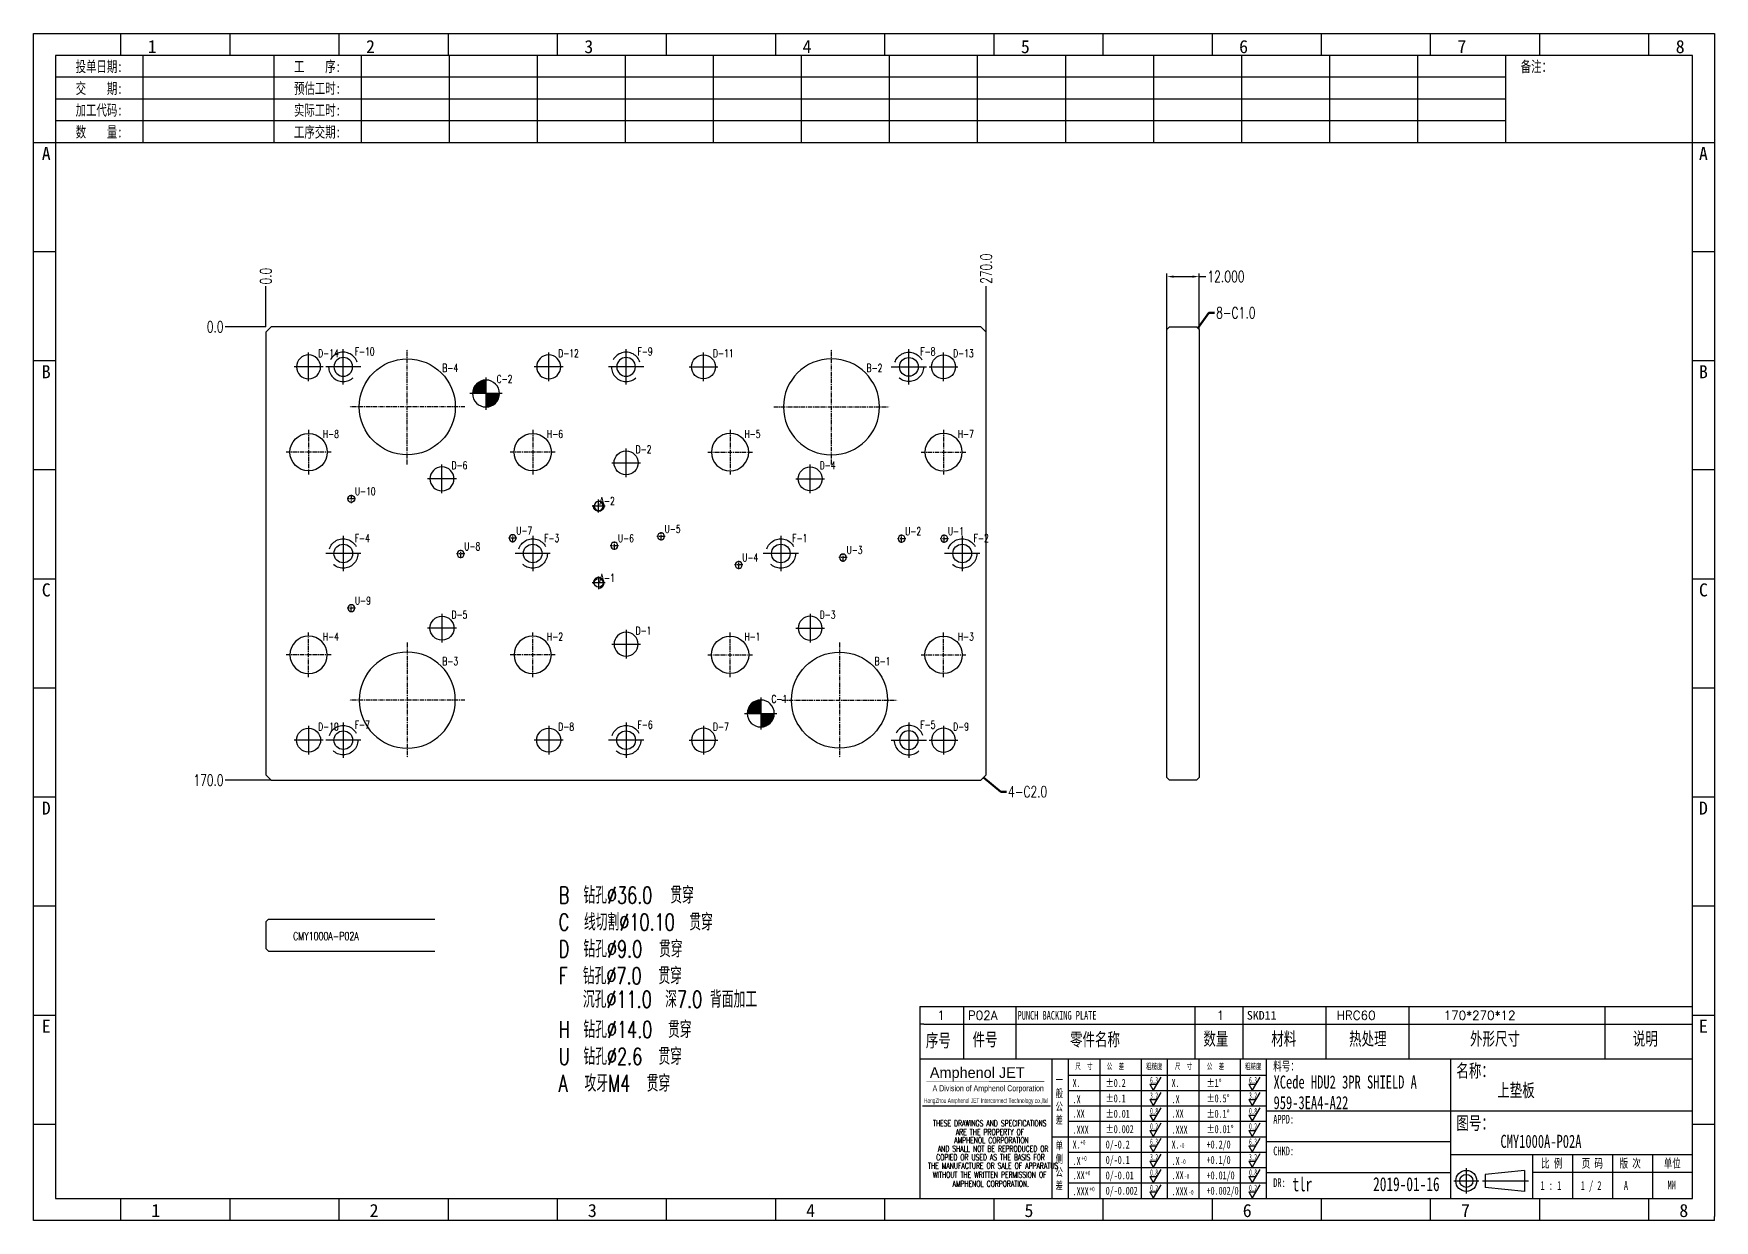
# Model space of a CAD drawing. Header units: millimetres. Extents: x -2852 to 5627, y -2271 to 1849.
# Drawn here: x 2876 to 3506, y 1404 to 1849 of the extents above; entities that cross this region are included whole.
import ezdxf
from ezdxf.enums import TextEntityAlignment as Align

# ---------------------------------------------------------------- set-up
doc = ezdxf.new("R2010")
doc.units = ezdxf.units.MM
doc.header["$PDSIZE"] = 3
doc.linetypes.add('CENTER', pattern=[50.8, 31.75, -6.35, 6.35, -6.35])
doc.linetypes.add('DASHED', pattern=[19.05, 12.7, -6.35])
for name, color, linetype in [('1', 7, 'Continuous'), ('41', 1, 'Continuous'), ('P02', 51, 'Continuous')]:
    doc.layers.add(name, color=color, linetype=linetype)
doc.styles.add('CH', font='仿宋_GB2312_0.ttf')
doc.styles.add('jet01', font='simplex.shx', dxfattribs={"width": 0.7, "bigfont": 'hztxt.shx'})
doc.styles.add('jet02', font='simplex.shx', dxfattribs={"width": 0.7})
doc.styles.add('SIMPLEX', font='SIMPLEX')
doc.styles.get("Standard").update_dxf_attribs({"font": '仿宋_GB2312_0.ttf', "width": 0.7})
doc.styles.add('TEXTSTYLE_1', font='TRIUMB.TTF')
doc.styles.add('TEXTSTYLE_2', font='TRIUM.TTF')
doc.styles.add('tk', font='', dxfattribs={"width": 0.7})
doc.styles.add('tk 2', font='仿宋_GB2312_0.ttf', dxfattribs={"width": 0.65})
doc.styles.add('tk 4', font='simplex.shx', dxfattribs={"width": 0.65, "bigfont": 'bigfont.shx'})
doc.styles.get('tk').set_extended_font_data('NSimSun')
doc.dimstyles.new('jet02', dxfattribs={"dimtxt": 3.5, "dimasz": 2.1, "dimexe": 1, "dimexo": 0, "dimgap": 0.5, "dimtad": 0, "dimtoh": 1, "dimdec": 3, "dimzin": 9, "dimdsep": 46, "dimtxsty": 'jet02', "dimcen": 0, "dimclrt": 256, "dimazin": 2, "dimtfac": 1, "dimtdec": 3, "dimtofl": 0, "dimtmove": 0, "dimatfit": 1, "dimfxl": 0, "dimarcsym": 0})

# ---------------------------------------------------------------- blocks, each defined once
blk = doc.blocks.new('A3-N')
at = {"layer": '1', "color": 1}
for p, q in [((0, 0), (0, 296.73)), ((0, 296.73), (420, 296.73)), ((21.82, 291.27), (21.82, 296.73)), ((49.09, 291.27), (49.09, 296.73)), ((76.36, 291.27), (76.36, 296.73)), ((103.64, 291.27), (103.64, 296.73)), ((103.64, 291.27), (103.64, 296.73)), ((103.64, 291.27), (103.64, 296.73)), ((130.91, 291.27), (130.91, 296.73)), ((158.18, 291.27), (158.18, 296.73)), ((185.45, 291.27), (185.45, 296.73)), ((212.73, 291.27), (212.73, 296.73)), ((240, 291.27), (240, 296.73)), ((267.27, 291.27), (267.27, 296.73)), ((294.55, 291.27), (294.55, 296.73)), ((321.82, 291.27), (321.82, 296.73)), ((349.09, 291.27), (349.09, 296.73)), ((376.36, 291.27), (376.36, 296.73)), ((403.64, 291.27), (403.64, 296.73)), ((420, 296.73), (420, 1)), ((5.45, 269.45), (0, 269.45)), ((420, 269.45), (414.55, 269.45)), ((5.45, 242.18), (0, 242.18)), ((420, 242.18), (414.55, 242.18)), ((5.45, 214.91), (0, 214.91)), ((420, 214.91), (414.55, 214.91)), ((5.45, 187.64), (0, 187.64)), ((420, 187.64), (414.55, 187.64)), ((5.45, 160.36), (0, 160.36)), ((420, 160.36), (414.55, 160.36)), ((5.45, 133.09), (0, 133.09)), ((420, 133.09), (414.55, 133.09)), ((5.45, 105.82), (0, 105.82)), ((420, 105.82), (414.55, 105.82)), ((5.45, 78.55), (0, 78.55)), ((420, 78.55), (414.55, 78.55)), ((5.45, 51.27), (0, 51.27)), ((420, 51.27), (414.55, 51.27)), ((222.45, 49.09), (221.45, 49.09)), ((221.45, 49.09), (221.45, 40.36)), ((222.45, 49.09), (414.55, 49.09)), ((232.36, 49.09), (232.36, 40.36)), ((245.45, 49.09), (245.45, 40.36)), ((290.18, 49.09), (290.18, 40.36)), ((302.18, 49.09), (302.18, 40.36)), ((322.91, 49.09), (322.91, 40.36)), ((343.64, 49.09), (343.64, 40.36)), ((392.73, 40.36), (392.73, 49.09)), ((258.55, 40.36), (258.55, 5.44)), ((266.45, 40.36), (266.45, 5.44)), ((276.78, 40.36), (276.78, 5.45)), ((291.18, 40.36), (291.18, 5.45)), ((301.51, 40.37), (301.51, 5.46)), ((308.01, 40.36), (308.01, 5.45)), ((354.09, 40.36), (354.09, 5.45)), ((308.01, 32.39), (258.55, 32.39)), ((308.01, 28.54), (258.55, 28.54)), ((414.55, 27.27), (308.01, 27.27)), ((5.45, 24), (0, 24)), ((308.01, 24.69), (258.55, 24.69)), ((420, 24), (414.55, 24)), ((308.01, 16.99), (258.55, 16.99)), ((354.09, 19.63), (308.01, 19.63)), ((308.01, 13.14), (258.55, 13.14)), ((414.55, 16.36), (354.09, 16.36)), ((374.55, 16.36), (374.55, 5.45)), ((384.55, 16.36), (384.55, 5.45)), ((394.55, 16.36), (394.55, 5.45)), ((404.55, 16.36), (404.55, 5.45)), ((308.01, 9.29), (258.55, 9.29)), ((308.01, 11.99), (354.09, 11.99)), ((372.51, 12.49), (362.69, 11.5)), ((362.69, 11.5), (362.69, 8.23)), ((372.51, 12.49), (372.51, 7.25)), ((414.55, 12), (374.55, 12)), ((21.82, 0), (21.82, 5.45)), ((49.09, 0), (49.09, 5.45)), ((76.36, 0), (76.36, 5.45)), ((103.64, 0), (103.64, 5.45)), ((130.91, 0), (130.91, 5.45)), ((158.18, 0), (158.18, 5.45)), ((185.45, 0), (185.45, 5.45)), ((212.73, 0), (212.73, 5.45)), ((240, 0), (240, 5.45)), ((267.27, 0), (267.27, 5.45)), ((294.55, 0), (294.55, 5.45)), ((321.82, 0), (321.82, 5.45)), ((349.09, 0), (349.09, 5.45)), ((372.51, 7.25), (362.69, 8.23)), ((376.36, 0), (376.36, 5.45)), ((403.64, 0), (403.64, 5.45)), ((1, 0), (0, 0)), ((420, 0), (1, 0)), ((420, 0), (420, 1))]:
    blk.add_line(p, q, dxfattribs=at)
at = {"layer": '1'}
for p, q in [((414.55, 278.18), (414.55, 284.73)), ((221.45, 40.36), (221.45, 5.45)), ((221.45, 40.36), (414.55, 40.36)), ((221.45, 40.36), (414.55, 40.36)), ((254.41, 40.36), (254.41, 5.45)), ((283.28, 40.36), (283.28, 5.45)), ((308.01, 36.24), (258.55, 36.24)), ((222.08, 28.67), (254.12, 28.67)), ((308.01, 20.84), (254.41, 20.84))]:
    blk.add_line(p, q, dxfattribs=at)
at = {"layer": '1', "color": 1, "ltscale": 0.05}
for p, q in [((278.93, 34.04), (279.79, 32.56)), ((278.93, 34.04), (280.65, 34.04)), ((281.68, 35.84), (279.79, 32.56)), ((303.66, 34.05), (304.52, 32.56)), ((303.66, 34.05), (305.38, 34.05)), ((306.41, 35.84), (304.52, 32.56)), ((278.93, 30.19), (279.79, 28.71)), ((278.93, 30.19), (280.65, 30.19)), ((281.68, 31.99), (279.79, 28.71)), ((303.66, 30.2), (305.38, 30.2)), ((303.66, 30.2), (304.52, 28.71)), ((306.41, 31.99), (304.52, 28.71)), ((278.93, 26.34), (279.79, 24.86)), ((278.93, 26.34), (280.65, 26.34)), ((281.68, 28.14), (279.79, 24.86)), ((303.66, 26.35), (304.52, 24.86)), ((303.66, 26.35), (305.38, 26.35)), ((306.41, 28.14), (304.52, 24.86)), ((278.93, 22.49), (280.65, 22.49)), ((278.93, 22.49), (279.79, 21.01)), ((281.68, 24.29), (279.79, 21.01)), ((303.66, 22.5), (305.38, 22.5)), ((303.66, 22.5), (304.52, 21.01)), ((306.41, 24.29), (304.52, 21.01)), ((278.93, 18.66), (279.79, 17.17)), ((278.93, 18.66), (280.65, 18.66)), ((281.68, 20.45), (279.79, 17.17)), ((303.66, 18.66), (304.52, 17.18)), ((303.66, 18.66), (305.38, 18.66)), ((306.41, 20.46), (304.52, 17.18)), ((278.93, 14.81), (280.65, 14.81)), ((278.93, 14.81), (279.79, 13.32)), ((281.68, 16.6), (279.79, 13.32)), ((281.68, 12.75), (279.79, 9.47)), ((303.66, 14.81), (305.38, 14.81)), ((303.66, 14.81), (304.52, 13.33)), ((306.41, 16.61), (304.52, 13.33)), ((306.41, 12.76), (304.52, 9.48)), ((278.93, 10.96), (279.79, 9.47)), ((278.93, 10.96), (280.65, 10.96)), ((281.68, 8.9), (279.79, 5.62)), ((303.66, 10.96), (304.52, 9.48)), ((303.66, 10.96), (305.38, 10.96)), ((306.41, 8.91), (304.52, 5.63)), ((278.93, 7.11), (279.79, 5.62)), ((278.93, 7.11), (280.65, 7.11)), ((303.66, 7.11), (305.38, 7.11)), ((303.66, 7.11), (304.52, 5.63))]:
    blk.add_line(p, q, dxfattribs=at)
at = {"layer": '1', "color": 1, "ltscale": 0.1}
for p, q in [((358.01, 13.02), (358.01, 6.71)), ((354.86, 9.87), (361.17, 9.87)), ((362.03, 9.87), (373.54, 9.87))]:
    blk.add_line(p, q, dxfattribs=at)
at = {"layer": '1'}
blk.add_lwpolyline([(221.45, 5.45), (414.55, 5.45), (414.55, 291.27), (5.45, 291.27), (5.45, 5.45), (414.55, 5.45)], dxfattribs=at)
at = {"layer": '1', "color": 7, "linetype": 'Continuous', "const_width": 0.123}
blk.add_lwpolyline([(223.11, 34.74), (252.6, 34.76)], dxfattribs=at)
at = {"layer": '1', "color": 1}
for radius in [2.62, 1.64]:
    blk.add_circle((358.01, 9.87), radius, dxfattribs=at)
at = {"layer": '41'}
for p, q in [((27.27, 291.27), (27.27, 269.45)), ((60, 291.27), (60, 269.45)), ((81.82, 291.27), (81.82, 269.45)), ((103.82, 291.27), (103.82, 269.45)), ((125.82, 291.27), (125.82, 269.45)), ((147.82, 291.27), (147.82, 269.45)), ((169.82, 291.27), (169.82, 269.45)), ((191.82, 291.27), (191.82, 269.45)), ((213.82, 291.27), (213.82, 269.45)), ((235.82, 291.27), (235.82, 269.45)), ((257.82, 291.27), (257.82, 269.45)), ((279.82, 291.27), (279.82, 269.45)), ((301.82, 291.27), (301.82, 269.45)), ((323.82, 291.27), (323.82, 269.45)), ((345.82, 291.27), (345.82, 269.45)), ((367.82, 291.27), (367.82, 269.45)), ((367.82, 285.82), (5.45, 285.82)), ((367.82, 280.36), (5.45, 280.36)), ((367.82, 274.91), (5.45, 274.91)), ((414.55, 269.45), (5.45, 269.45))]:
    blk.add_line(p, q, dxfattribs=at)
at = {"layer": '1', "color": 1}
for s, p in [('1', (29.64, 295.11)), ('2', (84.18, 295.11)), ('3', (138.73, 295.11)), ('4', (193.27, 295.11)), ('5', (247.82, 295.11)), ('6', (302.36, 295.11)), ('7', (356.91, 295.11)), ('8', (411.45, 295.11)), ('1', (30.53, 4.11)), ('2', (85.08, 4.11)), ('3', (139.62, 4.11)), ('4', (194.17, 4.11)), ('5', (248.72, 4.11)), ('6', (303.26, 4.11)), ('7', (357.81, 4.11)), ('8', (412.35, 4.11))]:
    blk.add_text(s, height=3.27, dxfattribs=at).set_placement(p, align=Align.TOP_CENTER)
at = {"layer": '1', "style": 'tk', "width": 0.7}
for s, p in [('投单日期:', (16.36, 288.55)), ('工    序:', (70.91, 288.55)), ('备注：', (375.51, 288.55)), ('交    期:', (16.36, 283.09)), ('预估工时:', (70.91, 283.09)), ('加工代码:', (16.36, 277.64)), ('实际工时:', (70.91, 277.64)), ('数    量:', (16.36, 272.18)), ('工序交期:', (70.91, 272.18))]:
    blk.add_text(s, height=2.727, dxfattribs=at).set_placement(p, align=Align.MIDDLE)
at = {"layer": '1', "color": 1}
for s, p in [('A', (2.04, 268.36)), ('B', (2.04, 213.82)), ('C', (2.04, 159.27)), ('D', (2.04, 104.73)), ('E', (2.04, 50.18))]:
    blk.add_text(s, height=3.27, dxfattribs=at).set_placement(p, align=Align.TOP_LEFT)
for s, p in [('A', (418.37, 268.36)), ('B', (418.37, 213.82)), ('C', (418.37, 159.27)), ('D', (418.37, 104.73)), ('E', (418.37, 50.18))]:
    blk.add_text(s, height=3.27, dxfattribs=at).set_placement(p, align=Align.TOP_RIGHT)
at = {"layer": '1', "color": 1, "style": 'tk 2', "width": 0.7}
for s, height, p in [('序号', 3.273, (222.96, 43.34)), ('件号', 3.273, (234.62, 43.61)), ('零件名称', 3.273, (258.97, 43.61)), ('数量', 3.273, (292.3, 43.78)), ('材料', 3.273, (309.27, 43.78)), ('热处理', 3.273, (328.71, 43.78)), ('外形尺寸', 3.273, (358.94, 43.78)), ('说明', 3.273, (399.61, 43.78)), ('料号：', 2.182, (309.77, 37.46)), ('名称：', 3.273, (355.52, 35.79)), ('图号：', 3.273, (355.52, 22.7)), ('比 例', 2.182, (376.69, 13.18)), ('页 码', 2.182, (386.85, 13.18)), ('版 次', 2.182, (396.31, 13.18)), ('单位', 2.182, (407.35, 13.18))]:
    blk.add_text(s, height=height, dxfattribs=at).set_placement(p)
at = {"layer": '1', "color": 7, "linetype": 'Continuous', "style": 'TEXTSTYLE_1'}
blk.add_text('Amphenol JET', height=2.7, dxfattribs=at).set_placement((223.96, 35.61))
at = {"layer": '1', "color": 7, "linetype": 'Continuous'}
for s, height, style, width, p in [('A Division of Amphenol Corporation', 1.5, 'TEXTSTYLE_2', 0.7, (224.64, 32.29)), ('HangZhou Amphenol JET Interconnect Technology co.,ltd ', 1.2, 'TEXTSTYLE_2', 0.6, (222.47, 29.36)), ('THESE DRAWINGS AND SPECIFICATIONS', 1.5, 'tk 4', 0.6, (224.73, 23.52)), ('ARE THE PROPERTY OF', 1.5, 'tk 4', 0.6, (230.45, 21.35)), ('AND SHALL NOT BE REPRODUCED OR', 1.5, 'tk 4', 0.6, (225.95, 17.17)), ('AMPHENOL CORPORATION', 1.5, 'tk 4', 0.6, (230.04, 19.27)), ('THE MANUFACTURE OR SALE OF APPARATUS', 1.5, 'tk 4', 0.6, (223.5, 12.92)), ('COPIED OR USED AS THE BASIS FOR', 1.5, 'tk 4', 0.6, (225.54, 15.02)), ('WITHOUT THE WRITTEN PERMISSION OF', 1.5, 'tk 4', 0.6, (224.73, 10.67)), ('AMPHENOL CORPORATION.', 1.5, 'tk 4', 0.6, (229.63, 8.4))]:
    blk.add_text(s, height=height, dxfattribs=dict(at, style=style, width=width)).set_placement(p)
at = {"layer": '1', "color": 1, "style": 'tk 2', "width": 0.7}
for s, p in [('X.', (259.64, 34.37)), ('%%P0.2', (267.9, 34.37)), ('X.', (284.37, 34.37)), ('%%P1%%D', (293.12, 34.37)), ('.X', (259.64, 30.28)), ('%%P0.1', (267.9, 30.52)), ('.X', (284.37, 30.28)), ('%%P0.5%%D', (293.12, 30.52)), ('.XX', (259.64, 26.71)), ('%%P0.01', (267.9, 26.67)), ('.XX', (284.37, 26.71)), ('%%P0.1%%D', (293.12, 26.67)), ('.XXX', (259.64, 22.68)), ('%%P0.002', (267.9, 22.82)), ('.XXX', (284.37, 22.68)), ('%%P0.01%%D', (293.12, 22.82)), ('X.', (259.64, 18.97)), ('0/-0.2', (267.9, 18.97)), ('X.', (284.37, 18.97)), ('+0.2/0', (293.12, 18.97)), ('.X', (259.64, 14.88)), ('0/-0.1', (267.9, 15.12)), ('.X', (284.37, 14.88)), ('+0.1/0', (293.12, 15.12)), ('.XX', (259.64, 11.31)), ('0/-0.01', (267.9, 11.27)), ('0/-0.002', (267.9, 7.42)), ('.XX', (284.37, 11.31)), ('+0.01/0', (293.12, 11.27)), ('+0.002/0', (293.12, 7.42)), ('.XXX', (259.64, 7.28)), ('.XXX', (284.37, 7.28))]:
    blk.add_text(s, height=2, dxfattribs=at).set_placement(p, align=Align.MIDDLE_LEFT)
at = {"layer": '1', "color": 1, "ltscale": 0.05, "style": 'tk 2', "width": 0.5}
for s, p in [('6.3', (279.01, 34.26)), ('6.3', (303.74, 34.27)), ('3.2', (279.01, 30.41)), ('3.2', (303.74, 30.42)), ('0.8', (279.01, 26.56)), ('0.8', (303.74, 26.57)), ('0.2', (279.01, 22.71)), ('0.2', (303.74, 22.72)), ('6.3', (279.01, 18.87)), ('6.3', (303.74, 18.88)), ('3.2', (279.01, 15.02)), ('0.8', (279.01, 11.17)), ('3.2', (303.74, 15.03)), ('0.8', (303.74, 11.18)), ('0.2', (279.01, 7.32)), ('0.2', (303.74, 7.33))]:
    blk.add_text(s, height=1.6, dxfattribs=at).set_placement(p)
at = {"layer": '1', "style": 'tk 2', "width": 0.7}
for s, p in [('APPD:', (309.77, 24.21)), ('CHKD:', (309.77, 16.27)), ('DR:', (309.77, 8.35))]:
    blk.add_text(s, height=2.182, dxfattribs=at).set_placement(p)
at = {"layer": '1', "color": 7, "style": 'tk 2', "width": 0.7}
blk.add_text('MM', height=2.182, dxfattribs=at).set_placement((408.31, 7.75))
at = {"layer": '1', "color": 1, "ltscale": 0.05, "char_height": 1.5, "width": 6.3627, "attachment_point": 1, "style": 'tk 2'}
for s, insert in [('尺  寸', (260.31, 39.25)), ('公  差', (268.17, 39.25)), ('粗糙度', (277.98, 39.25)), ('尺  寸', (285.2, 39.25)), ('公  差', (293.18, 39.25)), ('粗糙度', (302.71, 39.26))]:
    blk.add_mtext(s, dxfattribs=dict(at, insert=insert))
at = {"layer": '1', "ltscale": 0.05, "char_height": 2, "width": 2.5195, "attachment_point": 1, "style": 'tk 2'}
for s, insert in [('一般公差', (255.39, 36.11)), ('单侧公差', (255.39, 19.71))]:
    blk.add_mtext(s, dxfattribs=dict(at, insert=insert))
at = {"layer": '1', "color": 1, "ltscale": 0.05, "char_height": 1.2, "width": 5.1396, "attachment_point": 1, "line_spacing_factor": 0.8, "style": 'tk 2'}
for s, insert in [('+0', (261.58, 20.13)), ('-0', (286.31, 19.33)), ('+0', (261.88, 16.09)), ('-0', (286.61, 15.29)), ('+0', (262.79, 12.45)), ('+0', (263.87, 8.44)), ('-0', (287.51, 11.65)), ('-0', (288.59, 7.64))]:
    blk.add_mtext(s, dxfattribs=dict(at, insert=insert))
at = {"layer": '1', "style": 'tk 2', "width": 0.7}
for tag, p in [('PATR-NO1', (309.84, 32.96)), ('TITLE', (365.74, 30.9)), ('PATR-NO2', (309.84, 27.81)), ('DWG-NO:', (366.54, 18.14))]:
    blk.add_attdef(tag, p, '', height=3.27, dxfattribs=at)
at = {"layer": '1', "color": 1, "style": 'tk 2', "width": 0.7}
for tag, p in [('DRAW', (314.55, 7.27)), ('DATE', (334.72, 7.32))]:
    blk.add_attdef(tag, p, '', height=3.49, dxfattribs=at)
at = {"layer": '1', "style": 'tk 2', "width": 0.7}
for tag, p in [('SCALE', (376.55, 8.73)), ('SHEET', (386.6, 8.72)), ('REV', (397.38, 8.73))]:
    blk.add_attdef(tag, text='', height=2.18, dxfattribs=at).set_placement(p, align=Align.MIDDLE_LEFT)
blk = doc.blocks.new('FB3')
at = {"layer": '1', "color": 1}
for p, q in [((0, 4.36), (193.09, 4.36)), ((0, 4.36), (0, 0)), ((10.91, 4.36), (10.91, 0)), ((24, 4.36), (24, 0)), ((68.73, 4.36), (68.73, 0)), ((80.73, 4.36), (80.73, 0)), ((101.45, 4.36), (101.45, 0)), ((122.18, 4.36), (122.18, 0)), ((171.27, 0), (171.27, 4.36))]:
    blk.add_line(p, q, dxfattribs=at)
at = {"layer": '1'}
for tag, style, p in [('ITEM', 'SIMPLEX', (4.36, 2.18)), ('PARTNO', 'SIMPLEX', (12, 2.18)), ('QTY', 'SIMPLEX', (74.18, 2.18)), ('MATL', 'CH', (81.72, 2.18)), ('FINISH', 'SIMPLEX', (104.17, 2.18)), ('SPEC', 'SIMPLEX', (130.91, 2.18)), ('REMARK', 'SIMPLEX', (174.06, 2.18))]:
    blk.add_attdef(tag, text='', height=2.18, dxfattribs=dict(at, style=style)).set_placement(p, align=Align.MIDDLE_LEFT)
at = {"layer": '1', "style": 'tk', "width": 0.7}
blk.add_attdef('DIE', text='', height=2.18, dxfattribs=at).set_placement((24.43, 2.18), align=Align.MIDDLE_LEFT)
blk = doc.blocks.new('P02-POST20')
at = {"layer": 'P02', "color": 6, "linetype": 'CENTER', "ltscale": 0.05}
for p, q in [((0, 21.6), (0, -21.6)), ((21.6, 0), (-21.6, 0))]:
    blk.add_line(p, q, dxfattribs=at)
at = {"layer": 'P02', "linetype": 'Continuous', "ltscale": 0.05}
blk.add_circle((0, 0), 18, dxfattribs=at)
blk = doc.blocks.new('P02-PIN10')
at = {"layer": 'P02', "color": 6, "linetype": 'CENTER'}
for p, q in [((6.06, 0), (-6.06, 0)), ((0, 6.06), (0, -6.06))]:
    blk.add_line(p, q, dxfattribs=at)
at = {"layer": 'P02', "linetype": 'Continuous'}
blk.add_circle((0, 0), 5.05, dxfattribs=at)
blk = doc.blocks.new('P02-BYKP')
at = {"layer": 'P02', "color": 6, "linetype": 'CENTER', "ltscale": 0.05}
for p, q in [((1.56, 0), (-1.56, 0)), ((0, 1.56), (0, -1.56))]:
    blk.add_line(p, q, dxfattribs=at)
at = {"layer": 'P02', "linetype": 'Continuous', "ltscale": 0.05}
blk.add_circle((0, 0), 1.3, dxfattribs=at)
blk = doc.blocks.new('P02-DISK30')
at = {"layer": 'P02', "color": 6, "linetype": 'CENTER', "ltscale": 0.05}
for p, q in [((0, 8.4), (0, -8.4)), ((8.4, 0), (-8.4, 0))]:
    blk.add_line(p, q, dxfattribs=at)
at = {"layer": 'P02', "linetype": 'Continuous', "ltscale": 0.05}
blk.add_circle((0, 0), 7, dxfattribs=at)
blk = doc.blocks.new('A$C3947918')
at = {"layer": 'P02', "color": 6, "linetype": 'CENTER'}
for p, q in [((2.4, 0), (-2.4, 0)), ((0, 2.4), (0, -2.4))]:
    blk.add_line(p, q, dxfattribs=at)
at = {"layer": 'P02', "linetype": 'Continuous'}
blk.add_circle((0, 0), 1.65, dxfattribs=at)
at = {"layer": 'P02', "color": 3, "linetype": 'Continuous'}
blk.add_arc((0, 0), 2, 275.01974, 189.07607, dxfattribs=at)
blk = doc.blocks.new('A$C42885BF5')
at = {"layer": 'P02'}
blk.add_blockref('A$C3947918', (0, 0), dxfattribs=at)
blk = doc.blocks.new('P02-L8')
at = {"layer": 'P02', "color": 6, "linetype": 'CENTER'}
for p, q in [((5.4, 0), (-5.4, 0)), ((0, 5.4), (0, -5.4))]:
    blk.add_line(p, q, dxfattribs=at)
at = {"layer": 'P02', "linetype": 'Continuous'}
blk.add_circle((0, 0), 4.5, dxfattribs=at)
blk = doc.blocks.new('P02-M6')
at = {"layer": 'P02', "color": 6, "linetype": 'CENTER'}
for p, q in [((0, 6.6), (0, -6.6)), ((6.6, 0), (-6.6, 0))]:
    blk.add_line(p, q, dxfattribs=at)
at = {"layer": 'P02', "color": 4, "linetype": 'DASHED'}
blk.add_circle((0, 0), 5.5, dxfattribs=at)
at = {"layer": 'P02', "linetype": 'Continuous'}
blk.add_circle((0, 0), 3.5, dxfattribs=at)
blk = doc.blocks.new('*D5062')
at = {"layer": '41', "ltscale": 0.05}
blk.add_line((163.21, 4970.26), (147.89, 4970.26), dxfattribs=at)
at = {"layer": 'Defpoints', "color": 0, "ltscale": 0.05}
for p in [(147.89, 4970.26), (163.21, 4970.26), (163.21, 4970.26)]:
    blk.add_point(p, dxfattribs=at)
at = {"layer": '41', "ltscale": 0.05, "insert": (144.21, 4970.26), "char_height": 4.2, "attachment_point": 5, "style": 'jet02'}
blk.add_mtext('0.0', dxfattribs=at)
blk = doc.blocks.new('*D5063')
at = {"layer": '41', "ltscale": 0.05}
blk.add_line((165.21, 4800.26), (147.89, 4800.26), dxfattribs=at)
at = {"layer": 'Defpoints', "color": 0, "ltscale": 0.05}
for p in [(163.21, 4970.26), (147.89, 4800.26), (165.21, 4800.26)]:
    blk.add_point(p, dxfattribs=at)
at = {"layer": '41', "ltscale": 0.05, "insert": (141.69, 4800.26), "char_height": 4.2, "attachment_point": 5, "style": 'jet02'}
blk.add_mtext('170.0', dxfattribs=at)
blk = doc.blocks.new('*D5064')
at = {"layer": '41', "ltscale": 0.05}
blk.add_line((163.21, 4970.26), (163.21, 4985.57), dxfattribs=at)
at = {"layer": 'Defpoints', "color": 0, "ltscale": 0.05}
for p in [(163.21, 4985.57), (163.21, 4970.26), (163.21, 4970.26)]:
    blk.add_point(p, dxfattribs=at)
at = {"layer": '41', "ltscale": 0.05, "insert": (163.21, 4989.25), "char_height": 4.2, "attachment_point": 5, "rotation": 90, "style": 'jet02'}
blk.add_mtext('0.0', dxfattribs=at)
blk = doc.blocks.new('*D5065')
at = {"layer": '41', "ltscale": 0.05}
blk.add_line((433.21, 4968.26), (433.21, 4985.57), dxfattribs=at)
at = {"layer": 'Defpoints', "color": 0, "ltscale": 0.05}
for p in [(433.21, 4985.57), (163.21, 4970.26), (433.21, 4968.26)]:
    blk.add_point(p, dxfattribs=at)
at = {"layer": '41', "ltscale": 0.05, "insert": (433.21, 4992.05), "char_height": 4.2, "attachment_point": 5, "rotation": 90, "style": 'jet02'}
blk.add_mtext('270.0', dxfattribs=at)
blk = doc.blocks.new('*D5066')
at = {"layer": '41', "ltscale": 0.05}
for p, q in [((500.96, 4969.26), (500.96, 4990.31)), ((512.96, 4969.26), (512.96, 4990.31)), ((503.48, 4989.11), (510.44, 4989.11)), ((512.96, 4989.11), (515.48, 4989.11))]:
    blk.add_line(p, q, dxfattribs=at)
for points in [[(503.48, 4989.53), (503.48, 4988.69), (500.96, 4989.11)], [(510.44, 4988.69), (510.44, 4989.53), (512.96, 4989.11)]]:
    blk.add_solid(points, dxfattribs=at)
at = {"layer": 'Defpoints', "color": 0, "ltscale": 0.05}
for p in [(512.96, 4989.11), (500.96, 4969.26), (512.96, 4969.26)]:
    blk.add_point(p, dxfattribs=at)
at = {"layer": '41', "ltscale": 0.05, "insert": (523.08, 4989.11), "char_height": 4.2, "attachment_point": 5, "style": 'jet02'}
blk.add_mtext('12.000', dxfattribs=at)

msp = doc.modelspace()

# ---------------------------------------------------------------- hatches: boundary and pattern name
at = {"layer": 'P02', "ltscale": 0.05}
h = msp.add_hatch(dxfattribs=at)
h.set_pattern_fill('ANSI31', color=3, scale=0.1, style=0)
h.set_pattern_definition([(315, (2399.2855, 2600.9448), (-0.2245064, -0.2245064), [])])
edge = h.paths.add_edge_path()
edge.add_line((3045.5659, 1714.2425), (3040.5159, 1714.2425))
edge.add_ellipse((3045.5659, 1714.2425), major_axis=(3.5709, 3.5709), ratio=1, start_angle=45, end_angle=135, ccw=False)
edge.add_line((3045.5659, 1719.2925), (3045.5659, 1714.2425))
edge = h.paths.add_edge_path()
edge.add_line((3045.5659, 1709.1925), (3045.5659, 1714.2425))
edge.add_line((3045.5659, 1714.2425), (3050.6159, 1714.2425))
edge.add_ellipse((3045.5659, 1714.2425), major_axis=(3.5709, 3.5709), ratio=1, start_angle=225, end_angle=315, ccw=False)
h = msp.add_hatch(dxfattribs=at)
h.set_pattern_fill('ANSI31', color=3, scale=0.1, style=0)
h.set_pattern_definition([(315, (2400.12374, 2527.1899), (-0.2245064, -0.2245064), [])])
edge = h.paths.add_edge_path()
edge.add_line((3045.5659, 1714.2425), (3040.5659, 1714.2425))
edge.add_ellipse((3045.5659, 1714.2425), major_axis=(-3.5355, 3.5355), ratio=1, start_angle=-45, end_angle=45, ccw=False)
edge.add_line((3045.5659, 1719.2425), (3045.5659, 1714.2425))
edge = h.paths.add_edge_path()
edge.add_line((3045.5659, 1714.2425), (3050.5659, 1714.2425))
edge.add_ellipse((3045.5659, 1714.2425), major_axis=(-3.5355, 3.5355), ratio=1, start_angle=135, end_angle=225, ccw=False)
edge.add_line((3045.5659, 1709.2425), (3045.5659, 1714.2425))
h = msp.add_hatch(dxfattribs=at)
h.set_pattern_fill('ANSI31', color=3, scale=0.1, style=0)
h.set_pattern_definition([(135, (3794.8463, 707.54013), (0.2245064, 0.2245064), [])])
edge = h.paths.add_edge_path()
edge.add_line((3148.5659, 1594.2425), (3153.6159, 1594.2425))
edge.add_ellipse((3148.5659, 1594.2425), major_axis=(3.5709, 3.5709), ratio=1, start_angle=225, end_angle=315, ccw=False)
edge.add_line((3148.5659, 1589.1925), (3148.5659, 1594.2425))
edge = h.paths.add_edge_path()
edge.add_line((3148.5659, 1599.2925), (3148.5659, 1594.2425))
edge.add_line((3148.5659, 1594.2425), (3143.5159, 1594.2425))
edge.add_ellipse((3148.5659, 1594.2425), major_axis=(3.5709, 3.5709), ratio=1, start_angle=45, end_angle=135, ccw=False)
h = msp.add_hatch(dxfattribs=at)
h.set_pattern_fill('ANSI31', color=3, scale=0.1, style=0)
h.set_pattern_definition([(135, (3794.00807, 781.29504), (0.2245064, 0.2245064), [])])
edge = h.paths.add_edge_path()
edge.add_line((3148.5659, 1594.2425), (3153.5659, 1594.2425))
edge.add_ellipse((3148.5659, 1594.2425), major_axis=(-3.5355, 3.5355), ratio=1, start_angle=135, end_angle=225, ccw=False)
edge.add_line((3148.5659, 1589.2425), (3148.5659, 1594.2425))
edge = h.paths.add_edge_path()
edge.add_line((3148.5659, 1594.2425), (3143.5659, 1594.2425))
edge.add_ellipse((3148.5659, 1594.2425), major_axis=(-3.5355, 3.5355), ratio=1, start_angle=-45, end_angle=45, ccw=False)
edge.add_line((3148.5659, 1599.2425), (3148.5659, 1594.2425))

# ---------------------------------------------------------------- linework, layer by layer
at = {"layer": '1', "ltscale": 0.05}
for p, q in [((2964.0659, 1517.1689), (2963.0659, 1516.1689)), ((2963.0659, 1516.1689), (2963.0659, 1506.1689)), ((2964.0659, 1517.1689), (3026.44, 1517.1689)), ((2963.0659, 1506.1689), (2964.0659, 1505.1689)), ((2964.0659, 1505.1689), (3026.44, 1505.1689))]:
    msp.add_line(p, q, dxfattribs=at)
at = {"layer": 'P02', "ltscale": 0.05}
for points in [[(3231.0659, 1569.2425), (3233.0659, 1571.2425), (3233.0659, 1737.2425), (3231.0659, 1739.2425), (2965.0659, 1739.2425), (2963.0659, 1737.2425), (2963.0659, 1571.2425), (2965.0659, 1569.2425)], [(3300.8171, 1738.2425), (3301.8171, 1739.2425), (3311.8171, 1739.2425), (3312.8171, 1738.2425), (3312.8171, 1570.2425), (3311.8171, 1569.2425), (3301.8171, 1569.2425), (3300.8171, 1570.2425)]]:
    msp.add_lwpolyline(points, close=True, dxfattribs=at)

# ---------------------------------------------------------------- block references
at = {"layer": '1', "ltscale": 0.05, "xscale": 1.5, "yscale": 1.5, "zscale": 1.5}
for name, p, values in [('A3-N', (2875.9942, 1404.1358), {'DWG-NO:': 'CMY1000A-P02A', 'TITLE': '上垫板', 'REV': 'A', 'SHEET': '1 / 2', 'DRAW': 'tlr', 'DATE': '2019-01-16', 'PATR-NO1': 'XCede HDU2 3PR SHIELD A', 'PATR-NO2': '959-3EA4-A22', 'SCALE': '1 : 1'}), ('FB3', (3208.176, 1477.7722), {'PARTNO': 'P02A', 'ITEM': '1', 'DIE': 'PUNCH BACKING PLATE', 'QTY': '1', 'MATL': 'SKD11', 'FINISH': 'HRC60', 'SPEC': '170*270*12'})]:
    msp.add_blockref(name, p, dxfattribs=at).add_auto_attribs(values)
at = {"layer": 'P02', "extrusion": (0, 0, -1), "zscale": -1, "rotation": 180}
for name, p in [('P02-L8', (-2979.0659, 1724.2425)), ('P02-M6', (-2992.0659, 1724.2425)), ('P02-L8', (-3069.0659, 1724.2425)), ('P02-M6', (-3098.0659, 1724.2425)), ('P02-PIN10', (-3045.5659, 1714.2425)), ('P02-L8', (-3029.0659, 1682.2425)), ('A$C42885BF5', (-3087.7765, 1672.0425)), ('P02-BYKP', (-3055.5659, 1659.9925)), ('P02-BYKP', (-3093.6659, 1657.1425)), ('P02-BYKP', (-3111.1659, 1660.6425)), ('P02-BYKP', (-3201.3359, 1659.7925)), ('P02-BYKP', (-3217.3359, 1659.7925)), ('P02-BYKP', (-3036.0659, 1654.0925)), ('P02-BYKP', (-3140.2859, 1649.9425)), ('P02-BYKP', (-3179.3859, 1652.7425)), ('P02-BYKP', (-2995.0659, 1633.7425)), ('P02-DISK30', (-2979.0659, 1616.2425)), ('P02-DISK30', (-3063.0659, 1616.2425))]:
    msp.add_blockref(name, p, dxfattribs=at)
at = {"layer": 'P02', "ltscale": 0.05}
for p, rotation in [((3016.0659, 1709.2425), 270), ((3178.0659, 1599.2425), 90)]:
    msp.add_blockref('P02-POST20', p, dxfattribs=dict(at, rotation=rotation))
at = {"layer": 'P02', "rotation": 180}
for name, p in [('P02-L8', (3127.0659, 1724.2425)), ('P02-M6', (3204.0659, 1724.2425)), ('P02-L8', (3217.0659, 1724.2425)), ('P02-L8', (3098.0659, 1688.2425)), ('P02-L8', (3167.0659, 1682.2425)), ('P02-DISK30', (3137.0659, 1616.2425)), ('P02-DISK30', (3217.0659, 1616.2425))]:
    msp.add_blockref(name, p, dxfattribs=at)
at = {"layer": 'P02', "ltscale": 0.05, "extrusion": (0, 0, -1), "zscale": -1}
for p, rotation in [((-3175.0659, 1709.2425), 270), ((-3016.0659, 1599.2425), 90)]:
    msp.add_blockref('P02-POST20', p, dxfattribs=dict(at, rotation=rotation))
at = {"layer": 'P02'}
for name, p in [('P02-DISK30', (2979.0659, 1692.2425)), ('P02-DISK30', (3063.0659, 1692.2425)), ('P02-BYKP', (2995.0659, 1674.7425)), ('P02-M6', (2992.0659, 1654.2425)), ('P02-M6', (3063.0659, 1654.2425)), ('P02-M6', (3156.0659, 1654.2425)), ('P02-M6', (3224.0659, 1654.2425)), ('A$C42885BF5', (3087.7765, 1643.2425)), ('P02-L8', (3029.0659, 1626.2425)), ('P02-L8', (2979.0659, 1584.2425)), ('P02-M6', (2992.0659, 1584.2425)), ('P02-L8', (3069.0659, 1584.2425)), ('P02-M6', (3098.0659, 1584.2425))]:
    msp.add_blockref(name, p, dxfattribs=at)
at = {"layer": 'P02', "extrusion": (0, 0, -1), "zscale": -1}
for name, p in [('P02-DISK30', (-3137.0659, 1692.2425)), ('P02-DISK30', (-3217.0659, 1692.2425)), ('P02-L8', (-3098.0659, 1620.2425)), ('P02-L8', (-3167.0659, 1626.2425)), ('P02-PIN10', (-3148.5659, 1594.2425)), ('P02-L8', (-3127.0659, 1584.2425)), ('P02-M6', (-3204.0659, 1584.2425)), ('P02-L8', (-3217.0659, 1584.2425))]:
    msp.add_blockref(name, p, dxfattribs=at)

# ---------------------------------------------------------------- texts
at = {"layer": '1', "ltscale": 0.05, "style": 'jet01', "width": 0.7}
msp.add_text('CMY1000A-P02A', height=3.083124, dxfattribs=at).set_placement((2973.2656, 1509.2129))
at = {"layer": '41', "ltscale": 0.05, "style": 'jet01', "width": 0.7}
for s, height, p in [('D-14', 2.94, (2982.6637, 1727.8402)), ('F-10', 2.94, (2996.3708, 1728.5473)), ('D-12', 2.94, (3072.6637, 1727.8402)), ('F-9', 2.94, (3102.3708, 1728.5473)), ('D-11', 2.94, (3130.6637, 1727.8402)), ('F-8', 2.94, (3208.3708, 1728.5473)), ('D-13', 2.94, (3220.6637, 1727.8402)), ('B-4', 2.94, (3029.2096, 1722.3862)), ('C-2', 2.94, (3049.5526, 1718.2291)), ('B-2', 2.94, (3188.2096, 1722.3862)), ('H-8', 2.94, (2984.4314, 1697.608)), ('H-6', 2.94, (3068.4314, 1697.608)), ('D-2', 2.94, (3101.6637, 1691.8402)), ('H-5', 2.94, (3142.4314, 1697.608)), ('H-7', 2.94, (3222.4314, 1697.608)), ('D-6', 2.94, (3032.6637, 1685.8402)), ('D-4', 2.94, (3170.6637, 1685.8402)), ('U-10', 2.94, (2996.4009, 1676.0775)), ('A-2', 2.94, (3088.1923, 1672.4582)), ('U-7', 2.94, (3056.9009, 1661.3275)), ('U-5', 2.94, (3112.5009, 1661.9775)), ('U-2', 2.94, (3202.6709, 1661.1275)), ('U-1', 2.94, (3218.6709, 1661.1275)), ('F-4', 2.94, (2996.3708, 1658.5473)), ('U-8', 2.94, (3037.4009, 1655.4275)), ('F-3', 2.94, (3067.3708, 1658.5473)), ('U-6', 2.94, (3095.0009, 1658.4775)), ('F-1', 2.94, (3160.3708, 1658.5473)), ('U-3', 2.94, (3180.7209, 1654.0775)), ('F-2', 2.94, (3228.3708, 1658.5473)), ('U-4', 2.94, (3141.6209, 1651.2775)), ('A-1', 2.94, (3088.1923, 1643.6582)), ('U-9', 2.94, (2996.4009, 1635.0775)), ('D-5', 2.94, (3032.6637, 1629.8402)), ('D-3', 2.94, (3170.6637, 1629.8402)), ('D-1', 2.94, (3101.6637, 1623.8402)), ('H-4', 2.94, (2984.4314, 1621.608)), ('H-2', 2.94, (3068.4314, 1621.608)), ('H-1', 2.94, (3142.4314, 1621.608)), ('H-3', 2.94, (3222.4314, 1621.608)), ('B-3', 2.94, (3029.2096, 1612.3862)), ('B-1', 2.94, (3191.2096, 1612.3862)), ('C-1', 2.94, (3152.5526, 1598.2291)), ('D-10', 2.94, (2982.6637, 1587.8402)), ('F-7', 2.94, (2996.3708, 1588.5473)), ('D-8', 2.94, (3072.6637, 1587.8402)), ('F-6', 2.94, (3102.3708, 1588.5473)), ('D-7', 2.94, (3130.6637, 1587.8402)), ('F-5', 2.94, (3208.3708, 1588.5473)), ('D-9', 2.94, (3220.6637, 1587.8402)), ('B', 6.3, (3072.832, 1522.9463)), ('钻孔%%c36.0', 6.3, (3082.072, 1522.9463)), ('贯穿', 6.3, (3114.622, 1522.9463)), ('C', 6.3, (3072.832, 1512.8663)), ('线切割%%c10.10', 6.3, (3082.282, 1512.8663)), ('贯穿', 6.3, (3121.762, 1512.8663)), ('D', 6.3, (3072.832, 1502.7863)), ('钻孔%%c9.0', 6.3, (3082.072, 1502.7863)), ('贯穿', 6.3, (3110.422, 1502.7863)), ('钻孔%%c7.0', 6.3, (3081.862, 1492.7063)), ('贯穿', 6.3, (3110.212, 1492.7063)), ('F', 6.3, (3072.832, 1492.7063)), ('沉孔%%c11.0', 6.3, (3081.862, 1483.8863)), ('深7.0', 6.3, (3112.732, 1483.8863)), ('背面加工', 6.3, (3129.532, 1483.8863)), ('H', 6.3, (3072.832, 1472.5463)), ('钻孔%%c14.0', 6.3, (3082.072, 1472.5463)), ('贯穿', 6.3, (3113.782, 1472.5463)), ('U', 6.3, (3072.832, 1462.4663)), ('钻孔%%c2.6', 6.3, (3082.072, 1462.4663)), ('贯穿', 6.3, (3110.212, 1462.4663)), ('A', 6.3, (3072.832, 1452.3863)), ('攻牙M4', 6.3, (3082.492, 1452.3863)), ('贯穿', 6.3, (3105.802, 1452.3863))]:
    msp.add_text(s, height=height, dxfattribs=at).set_placement(p)
at = {"layer": '41', "ltscale": 0.05, "char_height": 4.2, "attachment_point": 4, "style": 'jet02'}
for s, insert in [('8-C1.0', (3319.2184, 1744.5204)), ('4-C2.0', (3241.2173, 1564.9059))]:
    msp.add_mtext(s, dxfattribs=dict(at, insert=insert))

# ---------------------------------------------------------------- dimensions: what is measured, and where the dimension line sits
at = {"layer": '41', "ltscale": 0.05}
for feature_location, offset, dtype, origin, picture, middle, set_off in [((3233.0659, 1737.2425), (0, 17.3163), 1, (2963.0659, 1739.2425), '*D5065', (3233.0659, 1761.0387), (2799.8548, -3231.0141)), ((2963.0659046063, 1739.2424704452), (0, 15.3162587306), 1, (2963.0659046063, 1739.2424704452), '*D5064', (2963.0659046063, 1758.2387291759), (2799.8547928426, -3231.0141412744)), ((2965.0659, 1569.2425), (-17.3163, 0), 0, (2963.0659, 1739.2425), '*D5063', (2941.5496, 1569.2425), (2799.8548, -3231.0141)), ((2963.0659046063, 1739.2424704452), (-15.3162587306, 0), 0, (2963.0659046063, 1739.2424704452), '*D5062', (2944.0696458757, 1739.2424704452), (2799.8547928426, -3231.0141412744))]:
    dim = msp.add_ordinate_dim(feature_location=feature_location, offset=offset, dtype=dtype, origin=origin, dimstyle='jet02', override={"dimscale": 1.2, "dimtoh": 0, "dimdec": 1, "dimzin": 1, "dimclrd": 256, "dimclre": 256, "dimadec": 1, "dimazin": 0, "dimatfit": 3, "dimlwd": 65535, "dimlwe": 65535}, dxfattribs=at)
    dim.commit()
    dim.dimension.update_dxf_attribs({"geometry": picture, "text_midpoint": middle, "insert": set_off})
dim = msp.add_linear_dim(base=(3312.8171, 1758.0998), p1=(3300.8171, 1738.2425), p2=(3312.8171, 1738.2425), dimstyle='jet02', override={"dimscale": 1.2, "dimtoh": 0, "dimzin": 1, "dimclrd": 256, "dimclre": 256, "dimadec": 3, "dimazin": 0, "dimatfit": 3, "dimlwd": 65535, "dimlwe": 65535}, dxfattribs=at)
dim.commit()
dim.dimension.update_dxf_attribs({"geometry": '*D5066', "text_midpoint": (3322.9371, 1758.0998), "insert": (2799.8548, -3231.0141)})

# ---------------------------------------------------------------- leaders
at = {"layer": '41', "ltscale": 0.05, "annotation_type": 0, "has_hookline": 1, "hookline_direction": 0}
for points, override, text_width in [([(3312.3171, 1738.7425), (3316.5184, 1744.5204), (3318.6184, 1744.5204)], {"dimscale": 1.2, "dimtoh": 0, "dimzin": 1, "dimclrd": 256, "dimclre": 256, "dimadec": 3, "dimazin": 0, "dimatfit": 3, "dimlwd": 65535, "dimlwe": 65535}, 14.98), ([(3232.0659, 1570.2425), (3238.5173, 1564.9059), (3240.6173, 1564.9059)], {"dimscale": 1.2, "dimtoh": 0, "dimdec": 1, "dimzin": 1, "dimclrd": 256, "dimclre": 256, "dimadec": 1, "dimazin": 0, "dimatfit": 3, "dimlwd": 65535, "dimlwe": 65535}, 15.54)]:
    msp.add_leader(points, dimstyle='jet02', override=override, dxfattribs=dict(at, text_width=text_width))

doc.saveas('drawing.dxf')
